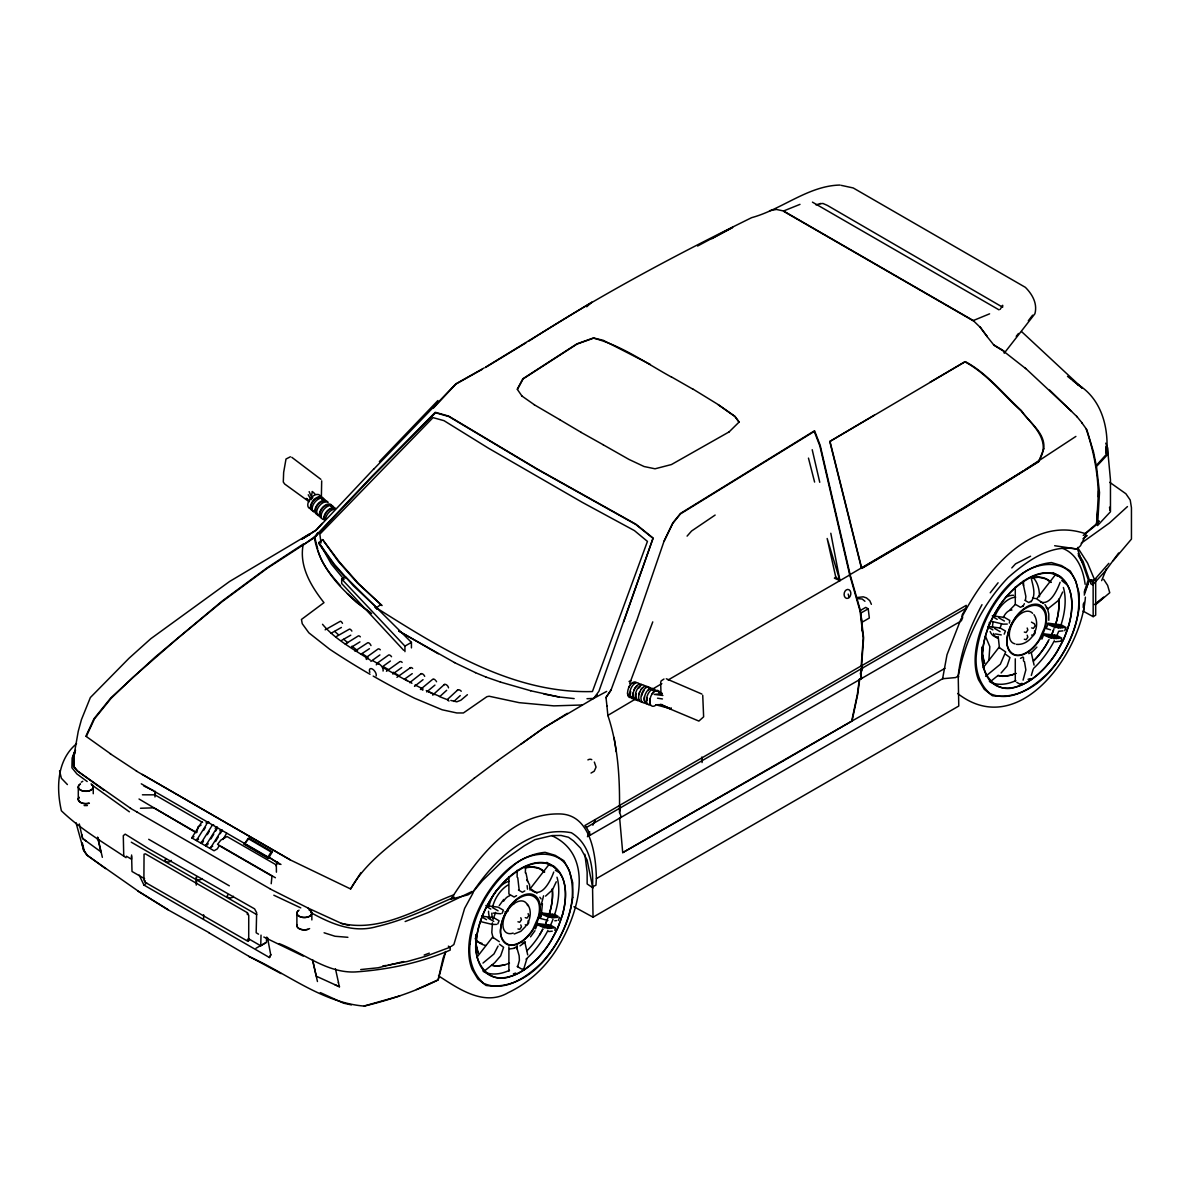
<?xml version="1.0" encoding="UTF-8"?>
<svg xmlns="http://www.w3.org/2000/svg" width="1191" height="1191" viewBox="0 0 1191 1191"><rect width="100%" height="100%" fill="white"/><g stroke="black" fill="none" stroke-linecap="round" stroke-linejoin="round"><path stroke-width="1.5" d="M196.247 885.107L196.247 879.702M196.53 883.469L196.53 879.866M248.711 940.592L248.74 915.388L247.371 912.708L145.362 853.828L144.051 854.215L143.888 880.06L145.362 882.427L248.041 941.381L248.711 940.592L247.371 939.803M573.928 906.738L593.044 917.189L592.552 887.072C593.52 867.093 589.873 843.987 571.367 832.732C529.831 825.035 494.607 859.783 473.333 891.419M981.994 604.686C970.174 626.466 960.795 650.911 958.219 675.833L958.77 706.04L593.044 917.189M1095.675 578.632L1095.69 615.181L1093.174 616.655L1083.155 611.162M448.352 946.145L450.198 947.187L450.183 950.105C420.17 962.953 387.924 969.682 355.439 971.945C327.436 973.33 304.062 953.425 279.141 943.6M1092.638 581.878L1090.733 580.702L1090.733 583.739L1092.623 584.915L1092.638 581.878L1108.821 563.343M196.887 832.39L197.974 826.867L201.071 825.095M1098.325 496.915C1098.147 473.81 1093.68 450.793 1086.162 428.968M1098.549 490.781L1096.643 523.757L1098.965 521.256M1083.229 607.529L1083.319 603.882M248.145 938.523L260.74 945.788L261.023 935.129M266.576 937.168L266.442 942.498L260.74 945.788M321.347 498.21L321.689 480.851M1083.691 611.504L1084.004 602.393M525.32 872.795L525.544 867.941M966.095 608.244L586.448 827.432L590.468 834.891L589.768 835.412L959.068 622.193L961.36 620.749L962.641 617.742L962.134 614.973L966.095 608.244L966.258 605.341L861.54 665.799L862.195 668.225L860.483 673.659L861.257 678.542L859.634 679.614M861.138 666.826L863.252 638.138L860.081 611.147L849.778 575.179L819.899 446.059L814.257 431.425L680.433 513.917L672.766 523.385L664.131 541.25M861.525 666.528L863.624 637.795L860.453 610.76L850.136 574.732L820.212 445.404L814.57 430.74L680.537 513.381L672.841 522.864L664.206 540.744L636.575 621.121M1097.908 507.917L1096.509 523.772L1099.07 521.077M988.917 659.799L989.825 646.653L985.582 636.5M519.127 889.662L517.757 877.693M1025.511 599.936L1025.853 596.408L1023.158 583.65M271.206 883.737L271.98 876.07L220.856 846.563M154.949 796.958L155.336 793.325M516.552 895.647L514.14 897.031L508.899 894.009L508.899 876.784M524.784 890.898L522.387 892.282L518.442 890.005M1015.283 587.059L1015.283 604.284L1020.523 607.306L1022.935 605.921M1022.935 657L1020.523 658.385M1024.826 600.279L1028.756 602.557L1031.168 601.157M859.381 679.034L857.312 694.651L851.669 721.195L944.999 668.33M859.753 678.751L857.684 694.398L852.041 720.987L783.008 761.064M202.589 822.415L154.904 794.844L155.381 791.345M860.512 673.51L861.272 668.27M1085.388 597.153C1081.532 652.757 1018.93 741.234 957.653 693.49M104.168 790.348L77.713 771.128L74.006 766.691L73.976 755.511L78.249 731.304L81.435 719.647L90.367 697.539L129.015 658.266L150.795 638.718L229.58 581.491L309.362 534.015M492.449 922.846L491.794 932.553L493.089 937.898M541.116 916.891L542.411 903.746M312.325 491.883L311.283 496.439L309.139 491.645M543.587 895.766L541.28 904.669M1005.904 654.514L1009.983 657.551L1007.05 666.126L1001.11 672.96M517.683 966.735L519.395 960.259L519.127 955.673L516.552 946.726L514.14 948.125M526.854 958.785L523.966 968.313L522.76 969.012M1033.237 669.059L1031.317 675.401M1023.069 680.165L1025.853 669.878L1024.454 661.601M1084.331 591.659L1088.276 579.809L1077.498 549.066L1054.66 545.731M1084.257 595.113L1089.318 579.853L1083.036 561.274L1078.108 553.621M623.682 621.851L653.025 538.317L635.756 524.442L537.305 469.343L448.903 416.567L435.534 412.756L372.277 476.698L314.766 537.439L267.186 568.33L222.077 601.708L177.504 638.495L132.93 677.351L111.091 698.343L94.431 718.947L86.347 736.41M545.761 923.487L546.997 920.062M548.828 914.926L550.048 911.502A53.774 31.04 -60 0 0 552.296 889.156M1052.144 633.761L1053.99 628.625M1055.211 625.186L1056.432 621.762A53.774 31.04 -60 0 0 1058.68 599.415M493.089 919.407L495.62 912.395M999.978 628.282L1001.497 624.069M636.604 620.749L610.923 690.333L606.011 697.643M629.697 683.485L652.772 621.881M74.423 752.072L72.13 758.072L71.922 767.733L76.879 773.912L87.196 781.519M527.345 924.231C530.516 918.112 531.811 910.326 527.568 904.341M276.416 872.169L276.342 864.949L277.533 861.867M275.999 865.783L277.324 862.358M1084.182 593.148L1089.482 579.928L1093.13 580.106L1093.174 616.655M1101.645 580.627L1106.513 568.658M75.524 750.211L73.47 755.243L73.514 766.438L77.221 770.89L130.787 808.436M73.976 755.511L75.331 752.161M554.887 930.499L555.304 927.863L550.808 925.273L537.037 923.457M1009.343 623.087L1009.774 620.466L1004.519 617.429L992.252 615.807M1061.255 640.758L1061.687 638.138L1057.191 635.532L1043.42 633.716M498.061 946.086L493.952 953.976L482.995 963.057M126.038 857.669C104.034 842.841 80.497 829.264 61.381 810.773C56.141 787.683 56.93 760.081 76.566 743.69M961.092 618.739L947.009 654.722L942.602 678.736L955.569 677.575L958.264 675.997C965.291 639.582 982.233 604.552 1007.988 577.68C1026.523 561.467 1050.611 543.572 1076.753 549.2L1080.52 545.746L1085.582 535.474M553.741 872.05C550.808 880.283 542.009 898.654 531.543 890.258M1060.109 582.31C1057.221 590.036 1050.268 605.519 1040.547 602.036M556.271 881.772L552.475 889.841L545.567 896.123M1062.655 592.031L1058.859 600.115L1047.47 609.167M139.153 875.043L143.962 885.077L269.464 957.534L270.714 954.735L267.469 937.466M587.431 836.722L589.739 831.794M592.835 825.229L595.143 820.301M961.822 617.221C984.555 573.571 1030.021 513.902 1086.311 534.015M1022.846 606.561L1024.364 603.703M1031.093 601.812C1036.155 594.89 1033.133 586.374 1031.391 578.9M269.464 957.534L270.952 954.72M539.597 935.054L542.679 929.263M1049.063 639.537L1045.981 645.314A54.161 31.264 -60 0 1 1033.52 661.035M517.475 389.353L523.102 378.917L577.04 344.065L593.594 338.155C621.762 345.554 646.132 363.166 671.456 377.071M660.543 704.387L670.697 708.809L671.218 707.886M203.601 830.44L205.477 827.313M207.264 834.653L209.14 831.526M210.926 838.881L213.74 834.191M215.616 831.065L217.491 827.939M215.526 841.531L218.34 836.841M220.216 833.715L222.092 830.589M219.189 845.744L217.313 848.885L214.052 850.761L210.167 848.513L220.32 832.345M222.94 839.491L226.692 833.238M267.528 857.907L271.116 851.967L272.382 851.788L268.645 857.937L267.528 857.907L244.17 844.24L248.1 838.538L249.172 838.241L272.382 851.788M315.719 535.905L317.64 532.853M197.825 838.881L195.652 840.131L191.766 837.883L201.919 821.73M203.527 840.92L200.267 842.796L196.381 840.548L206.534 824.38M208.127 843.57L204.867 845.446L200.981 843.198L211.135 827.045M212.713 846.22L209.452 848.096L205.567 845.848L215.72 829.695M142.31 774.418L290.098 859.828L350.601 888.962C368.317 857.267 401.233 838.538 427.599 814.823M350.601 888.962L360.858 872.75M610.909 690.065L605.981 697.39L606.948 706.069M244.17 844.24L249.172 838.241M990.227 592.79L998.088 582.786M499.237 905.607L503.704 899.458M530.501 936.855L534.982 930.692M1118.617 552.996L1105.546 570.846L1092.623 584.915M520.884 744.256L543.706 727.969L593.639 698.447L598.909 691.301L653.115 538.064L635.815 524.159L537.215 468.986L448.665 416.106L435.281 412.294L371.92 476.34L314.32 537.186C319.56 569.626 345.077 594.086 370.505 612.695M1028.309 320.766L1032.627 315.168M476.713 957.534L492.583 937.109L499.297 941.664M549.557 863.817L530.278 888.605L536.992 893.176M1016.221 336.368L1018.469 333.48M983.081 667.794L998.966 647.383L1005.68 651.939L1000.336 664.25L985.657 676.309M1055.941 574.077L1036.661 598.879L1043.376 603.435M144.677 881.757L145.376 880.923M1113.123 560.753L1131.45 539.091L1131.45 507.738L1130.229 500.056L1125.912 493.774L1109.759 482.34M433.45 408.066L455.751 384.202L482.251 369.299M687.088 536.114L691.584 531.007L715.136 515.063M525.782 926.256L520.824 931.332L514.214 933.997M1070.605 378.753L1082.277 387.938L1077.513 384.336C1101.481 398.628 1109.059 427.673 1106.618 454.084L1096.241 465.547L1093.561 452.163L1086.832 429.698L1081.726 422.582M322.18 523.37L316.121 530.04L302.082 538.883L309.794 534.565M1011.799 567.913L1015.536 563.849L1030.587 556.227M373.751 469.001L316.077 530.248L302.067 539.076M379.363 461.617L437.901 400.548M586.999 698.7L593.639 698.447L597.123 694.829M373.617 469.299L456.004 383.755L484.127 367.945M1010.087 609.718L1015.179 604.552M1031.793 652.281L1036.885 647.115M729.13 431.886L739.12 422.031L734.966 416.374L718.233 404.598L692.998 389.1M1000.187 309.332L1002.643 305.298L1002.643 307.218L827.388 205.418L822.936 203.467L819.855 203.765M447.608 699.296L457.761 689.917M453.905 701.439L460.247 695.574M432.69 695.112L444.332 684.497M440.194 696.214L446.67 690.304M1127.46 506.577L1109.491 522.968L1081.249 543.215M1097.447 602.869L1103.685 597.197L1094.484 604.581M586.672 306.772L591.853 302.172L485.69 367.081M1085.046 533.568L1096.628 523.757M1097.685 523.712L1083.244 535.488M467.408 694.71L460.872 700.219L456.793 701.812L450.838 700.442M420.408 689.485L432.795 679.212M426.676 691.941L434.938 685.093M835.754 577.054L839.923 580.627L827.164 538.496L835.754 577.054L834.37 578.156L839.923 580.627L830.812 533.255M427.524 814.882L474.36 778.155M997.418 675.967L989.959 681.922L989.334 681.103M409.63 682.696L421.019 673.749M414.498 686.373L423.043 679.674M345.494 577.963L334.671 565.725L319.233 544.227L318.756 542.59L322.627 539.612L339.48 562.033L358.699 583.769L381.983 605.579L357.285 582.846L338.065 561.11L322.627 539.612M374.599 606.859L377.175 609.271L376.698 607.633L380.569 604.656M143.962 885.077L146.716 882.993M474.212 778.274L497.734 760.602M1082.991 538.719L1087.204 535.608M303.303 544.868L316.523 535.384M366.084 657.581L378.083 648.976A2.963 1.489 54.4 0 1 380.301 649.81M370.892 661.407L379.899 654.946M376.579 663.64L388.579 655.035A2.963 1.489 54.5 0 1 391.541 656.747M382.892 666.394L390.395 661.02M386.435 671.262L399.938 661.586M392.747 674.017L401.739 667.57M396.931 677.337L410.433 667.66M404.746 679.004L412.25 673.63M520.005 945.892L525.41 942.021M497.54 760.751L543.959 727.775L567.348 713.335M451.27 946.383L453.875 944.537L464.624 908.391L473.006 893.042L472.023 891.493L428.641 912.351L405.148 921.536M1075.89 436.412L1025.764 469.299M619.915 817.949L621.196 817.086L619.722 812.59L620.407 807.751L619.514 805.444L861.912 665.501L862.582 667.943L860.855 673.377L861.629 678.274L860.006 679.332M619.915 818.009L621.211 817.145M663.968 679.034L661.124 680.91L660.663 682.562L660.96 692.224M354.933 651.12L367.677 642.783A2.963 1.399 56.8 0 1 370.996 645.582M360.933 654.261L369.433 648.693M1022.771 471.234L963.206 508.095L849.436 574.97M345.226 644.063L358.312 635.934A2.963 1.355 58.1 0 1 360.337 636.857M351.226 647.294L359.95 641.889M485.377 367.543L525.916 342.889M529.027 340.998C600.413 294.936 675.491 255.142 751.655 217.655C782.07 209.378 808.272 185.677 840.087 185.052M729.234 431.827L671.441 464.55L655.035 468.792L644.093 466.53L628.922 459.398L603.212 444.794M874.209 415.212L829.74 441.459L861.465 568.271L963.549 508.289L1038.09 461.751C1052.71 441.608 1032.954 425.336 1020.851 410.687C1002.628 394.132 986.788 373.512 964.844 361.796L929.918 382.296M636.723 698.328L607.857 715.404C618.367 746.653 620.02 779.882 619.439 812.575M652.43 689.157L661.839 683.634M668.121 679.972L850.136 574.732M403.675 650.286L341.683 583.501L341.683 579.064L345.524 576.861L411.431 642.366L411.431 647.904M81.286 782.174L82.775 781.311M404.94 651.656L404.94 646.118L411.431 642.366M206.877 823.457L209.05 822.192M211.477 826.107L213.651 824.857M256.035 948.244L264.938 943.093M859.798 610.819L865.738 607.38L868.224 608.824L869.326 618.025L861.912 622.312L860.795 613.097L868.224 608.824M619.514 805.518L584.87 825.527L586.448 827.432M596.825 878.377L943.257 678.364M1095.541 604.656L1109.759 592.731L1107.615 585.376L1103.685 579.362M515.733 973.062L513.395 973.806M1022.101 683.336L1019.779 684.081L1016.772 682.354M1030.349 678.587L1028.012 679.317M205.954 822.936L208.127 821.686M191.766 837.868L193.939 836.618M215.154 828.251L217.343 827.001M196.366 840.518L198.555 839.268M219.754 830.901L221.928 829.651M200.966 843.183L203.155 841.933M205.567 845.833L207.74 844.583M619.603 817.607L622.714 852.637L852.041 720.987M783.261 760.93L622.714 852.637M335.698 636.932L349.32 629.19A2.963 1.265 60.4 0 1 351.881 631.111M341.683 640.356L350.764 635.19M502.126 913.289L503.391 910.192L498.151 907.17L485.883 905.547M1004.192 634.148L1005.457 631.051L1000.217 628.029L987.949 626.406M497.823 923.888L499.074 920.792L493.833 917.755L481.566 916.132M1041.902 639.12L1043.152 636.024M535.518 928.861L536.784 925.749M1064.739 630.635L1066.005 627.538L1061.494 624.947L1047.723 623.131M558.356 920.375L559.621 917.278M325.143 629.831L340.179 621.345A2.963 1.117 63.4 0 1 342.487 623.369M330.875 633.374L341.4 627.449M593.639 698.447L606.666 691.405M1061.702 578.32L1061.27 577.382M1066.005 583.932L1061.747 580.568M555.319 868.045L554.053 866.408M541.101 898.892L539.836 897.255M697.598 246.031L732.599 227.273M711.846 238.721L732.495 227.645M416.478 989.527L438.094 979.836L443.067 958.279L445.687 951.505L438.184 979.925C414.662 991.686 389.725 999.919 364.238 1006.097C321.898 1002.688 286.629 973.107 248.711 956.403M454.218 897.151C428.954 908.197 403.719 920.375 376.713 926.598C353.355 933.387 331.024 923.754 310.851 912.574M290.396 456.778L286.004 459.011L283.652 472.395L283.294 482.013L284.649 483.993L308.231 501.098M453.89 894.798C418.249 908.301 380.956 932.642 341.326 923.367M973.315 320.543L989.602 313.829M799.995 204.361L783.574 210.986L776.413 209.452L769.565 210.718M450.198 947.187L425.991 956.224L407.471 961.45L388.087 965.112M424.145 955.063L429.326 953.142M815.969 204.882L820.599 203.482M591.034 773.048L594.205 771.217L596.051 767.138L594.339 762.076M399.655 995.974L364.267 1005.963M403.6 961.554L378.098 967.777L360.724 969.563M1007.273 624.069L1003.164 624.158L992.207 621.508M500.89 913.795L493.268 913.08M496.587 924.395L492.478 924.484L481.521 921.834M382.817 965.931L386.331 965.439M504.939 964.874L496.319 966.095L491.719 965.112M509.525 948.959L514.616 948.244M1031.421 578.171L1038.388 577.203L1045.996 578.871L1050.909 582.459M525.037 867.897L532.005 866.944L539.612 868.611L544.525 872.199M856.731 597.584L863.237 596.825L866.497 597.927L869.758 600.666L871.38 604.328M1062.953 630.843L1059.365 631.215M554.798 920.777L556.569 920.569M552.267 931.168L548.679 931.541M87.39 805.563L84.144 805.563M1060.422 641.234L1055.062 641.815M662.285 693.728L654.157 694.398L662.896 695.484M856.657 598.537L862.224 599.028L864.934 601.276M1028.756 653.636L1031.168 652.236L1034.086 665.114M522.387 943.361L524.784 941.977L527.702 954.854M140.478 808.257L153.758 807.826L195.294 831.794M582.042 704.983L553.845 705.876L519.157 702.66L489.129 696.229L486.881 696.705L463.403 712.962L456.823 712.962L442.144 709.776L414.691 698.298A945.714 614.958 -7.2 0 1 373.185 676.086M662.151 704.596L655.75 704.759L669.729 708.451M142.414 794.799L154.904 794.844M1001.259 634.907L995.334 633.94M1016.429 644.346C1030.9 645.85 1041.931 626.526 1033.952 614.616M347.906 937.302L335.013 936.26L324.101 932.776M141.282 783.812L280.972 864.458M275.404 877.737L217.566 844.33L220.871 840.087L227.064 836.544L276.342 864.949M666.305 678.766L701.871 694.055M530.605 690.75L559.011 696.973L574.151 698.596M541.354 912.857L555.11 914.673L558.117 916.415M657.536 698.194L662.464 698.953M543.974 694.07L559.07 696.973M841.293 185.364L853.218 187.955L1025.377 287.344C1032.359 294.341 1037.644 303.601 1034.905 313.769L1004.236 353.176L1004.236 351.256L993.577 344.735M998.103 675.371L1002.688 676.354L1011.308 675.133A54.161 31.264 -60 0 0 1015.878 673.481M1032.552 597.942L1035.545 598.597M351.405 1004.906L343.47 1003.15L320.305 992.594M547.905 920.464L539.821 918.261L541.086 915.164M1031.644 627.91L1033.401 628.372L1035.158 625.885L1034.488 623.876L1031.466 622.134M1024.32 632.064L1026.091 632.51L1027.848 630.024L1027.178 628.029M1031.644 635.071L1033.401 635.532L1035.158 633.046L1034.488 631.051M1024.32 639.225L1026.091 639.686L1027.848 637.185L1027.178 635.19M525.261 917.651L527.018 918.097L528.774 915.611L528.104 913.616M517.951 921.789L519.708 922.251L521.464 919.765L520.795 917.755M525.261 924.812L527.018 925.273L528.774 922.772L528.104 920.777M517.951 928.95L519.708 929.412L521.464 926.926L520.795 924.916M349.097 925.496L341.4 923.367L308.007 908.078M530.71 690.75L500.384 682.056M1050.477 629.771L1046.204 628.535L1047.47 625.424M1089.318 579.853L1092.832 580.895L1094.663 580.002L1087.562 563.06L1077.572 547.458M658.653 692.269L662.002 693.37L658.653 692.269L661.69 694.07M485.705 676.964L500.533 682.086M1058.471 625.647L1064.218 627.731M1054.169 636.247L1059.901 638.331M552.103 915.388L557.835 917.472M547.786 925.973L553.517 928.057M439.449 696.601L448.084 699.951M291.795 457.299L320.87 479.333M1055.717 625.29L1062.446 627.94M1051.415 635.89L1058.129 638.54M549.349 915.016L556.063 917.68M545.031 925.615L551.746 928.265M1052.963 624.933L1060.63 628.119M1048.661 635.518L1056.313 638.718M546.595 914.658L554.247 917.859M542.277 925.258L549.929 928.444M475.313 672.602L485.868 676.994M428.492 691.643L439.3 696.184M1047.47 624.203L1055.539 627.642M1043.152 634.788L1051.236 638.242M541.086 913.929L549.17 917.368M536.769 924.529L544.853 927.968M663.566 706.248L698.879 721.076L703.628 716.833L702.735 695.321M1050.209 624.56L1058.65 628.208M1045.906 635.16L1054.333 638.793M543.84 914.301L552.267 917.933M539.523 924.886L547.949 928.533M661.511 704.759L670.697 708.809M334.745 984.615L339.361 986.714M273.826 895.215L300.772 907.884M454.441 662.568L475.507 672.647M143.798 785.956L153.654 790.72M263.851 937.034L303.199 956.09M308.127 908.093L270.357 889.052M415.093 684.989L423.088 688.994M426.289 690.601L434.283 694.591M407.233 680.835L383.204 667.689M281.046 973.583L248.934 956.343L208.901 932.761M454.649 662.628L398.806 631.066M650.36 364.476L603.197 340.298L593.475 337.946L576.891 343.871L522.864 378.768L517.236 389.234L521.896 395.948M581.104 432.378L603.316 444.824M148.711 839.298L229.327 885.836M209.184 932.747L167.976 909.775L138.052 891.21M136.399 771.098L290.232 859.813M671.456 376.922L692.968 389.219M372.56 660.573L378.917 664.161M383.696 666.871L388.46 669.565M130.385 808.257L137.01 812.009M812.441 202.142L999.011 309.854M783.544 211.001L973.092 320.439L980.461 327.54M783.723 211.373L973.583 320.989M1062.268 548.247C1077.185 553.666 1083.229 569.745 1085.12 584.275M1057.429 574.94L1060.437 576.682M1058.739 624.575L1061.226 626.019M1054.437 635.175L1056.923 636.604M998.758 617.772L1004.43 621.047M993.249 617.057L997.209 619.335M994.44 628.372L1000.112 631.647M988.932 627.642L992.892 629.935M399.104 631.17L438.288 653.785M552.014 835.754C599.535 857.58 575.015 924.335 552.177 955.867C540.818 971.573 525.767 984.317 508.259 992.639C484.127 1006.857 458.505 988.753 438.511 975.846M555.363 870.293L558.371 872.02M552.371 914.316L554.857 915.745M548.054 924.901L550.54 926.345M492.374 907.512L498.046 910.787M486.866 906.783L490.826 909.075M488.057 918.097L493.744 921.387M482.549 917.383L486.524 919.66M499.52 944.24L503.599 947.292L500.667 955.852L494.741 962.7L483.591 971.662L482.95 970.829M517.132 966.452L521.643 969.057M196.173 832.747L139.034 799.012M136.608 811.83L270.536 889.096M131.293 842.201L256.72 914.614M144.602 878.735L132.007 871.47L131.606 855.004M248.1 838.538L271.116 851.967M245.093 844.166L268.645 857.937M126.41 856.24L131.531 859.232L131.486 856.299M534.208 404.717L559.725 419.649M393.224 672.26L399.461 675.937M404.136 678.691L411.937 683.277M559.547 419.574L581.238 432.422M258.507 934.161L256.169 932.761L256.646 912.663L254.576 908.852L148.711 848.736L125.189 834.147L123.298 835.665L123.745 856.299M1001.884 350.08L994.083 345.33L986.684 336.07M168.318 909.805L138.454 891.27L86.764 855.108L83.712 850.523L76.001 822.698M370.252 660.112C353.697 649.214 335.356 639.716 322.523 624.292M110.168 753.695L136.786 771.217M357.553 650.569L351.851 646.237M362.064 653.561L368.064 657.566M376.118 607.693C441.132 648.738 512.562 693.906 592.433 691.539L647.442 541.414L634.416 530.605L582.325 502.379L488.37 448.144L444.02 420.676L433.018 417.624L319.843 534.163L321.019 543.007M371.622 613.573L356.392 602.304L347.4 593.728M268.987 857.044L279.543 864.324M718.158 404.702L734.877 416.448L739.001 422.105M521.658 395.844L534.431 404.806M129.387 811.815L91.618 784.765M110.599 753.858L85.886 736.217L93.985 718.724L110.659 698.09L154.86 657.358L221.839 601.306L267.007 567.869L303.303 544.049C298.703 565.933 311.119 586.3 323.982 602.646L301.457 619.454L302.246 623.712L308.856 632.823L329.639 649.199A945.714 614.958 -7.2 0 0 370.044 674.285M101.027 851.922L82.566 838.449L79.291 823.964M86.347 841.203L82.715 838.538L81.703 834.444M105.537 868.596L87.241 855.212L84.189 850.642L82.373 843.213M1001.348 349.484L1025.853 368.704M1067.523 376.341L1070.322 378.559M1073.136 380.778L1081.89 387.715L1021.565 331.589M306.161 498.344L306.936 498.999M1046.219 607.529L1047.678 609.063M343.723 639.269L347.787 642.753M312.265 491.481L314.9 493.803M334.745 631.424L338.318 634.624M1025.287 368.079L1071.513 411.267M376.698 607.633L353.414 585.823L334.195 564.087L318.756 542.59M1049.599 390.053L1077.319 417.029M67.411 784.571L61.381 778.274L59.55 770.83M341.683 579.064L404.94 646.118M340.477 585.823C331.351 575.342 321.704 564.504 318.057 550.733M344.05 579.466L331.292 563.998L321.496 546.55M1076.679 416.314L1082.381 423.296M307.263 498.969L309.437 501.694M980.193 327.093L986.922 336.204M979.97 326.974L987.19 336.651M1044.969 604.566L1047.499 608.675L1048.795 614.02L1048.795 620.303M958.219 675.833L958.77 676.771M526.75 879.851L529.489 884.571L530.084 890.183M308.231 494.786L310.017 497.912M593.044 887.92L587.148 883.96L587.148 872.095L584.855 854.289M1078.361 555.468L1082.842 563.462M1105.724 443.186L1107.466 447.608L1110.459 479.824L1110.459 511.758L1097.566 525.559L1099.501 492.523L1096.509 466.47L1107.556 454.62L1107.466 447.608M314.766 537.439L317.714 548.962M848.186 594.056L848.96 597.019M808.466 458.103L814.599 482.072M81.881 843.079L83.712 850.523M999.472 648.157L998.177 636.53M338.348 982.605L339.509 986.803L316.3 976.203L312.652 960.006M317.461 981.518L312.459 959.738M102.352 857.326L97.736 837.303M100.878 851.833L97.617 837.377M984.585 663.268L982.411 654.127L982.396 647.026M478.201 952.994L476.028 943.853L476.013 934.98M812.202 449.707L819.75 482.281M525.99 872.929L527.702 881.385M335.475 968.849L338.512 982.694M614.094 737.467L616.253 751.744M861.688 627.553L862.165 630.977M1109.521 507.172L1109.923 510.299M527.122 885.598L527.524 889.186M606.919 705.831L607.886 715.627M701.841 757.014L702.065 762.553M1106.528 447.072L1106.618 454.084M1105.843 446.327L1105.933 453.309M1023.516 580.583L1023.516 585.749M1023.516 657.566L1023.516 661.05M1015.283 658.846L1015.283 681.475M517.132 870.308L517.132 877.201M517.132 945.565L517.132 949.048M508.899 946.83L508.899 971.216M311.848 912.887L311.848 919.928M296.887 913.497L296.887 925.839M247.371 912.708L247.371 914.599M203.631 914.762L203.631 918.469M93.255 786.685L93.255 793.727M78.293 787.296L78.293 799.637M1053.186 572.603A63.183 36.474 -60 0 1 1057.236 576.102M1063.384 587.491A63.183 36.474 -60 0 1 1060.645 626.004M1058.695 631.245A63.183 36.474 -60 0 1 1057.236 634.699M1054.318 640.773A63.183 36.474 -60 0 1 1033.758 668.211M1015.863 680.597A63.183 36.474 -60 0 1 990.852 682.339M1058.605 599.281A54.324 31.368 -60 0 1 1055.375 625.037M1053.514 630.188A54.324 31.368 -60 0 1 1052.085 633.582M1048.437 640.907A54.324 31.368 -60 0 1 1033.475 660.886M1015.849 673.347A54.324 31.368 -60 0 1 997.894 675.565M984.555 663.104A54.324 31.368 -60 0 1 982.099 647.011M1031.451 577.799A54.324 31.368 -60 0 1 1050.998 582.101M1014.955 643.81A17.954 10.377 -59.9 0 1 1013.035 622.372A17.954 10.377 -59.9 0 1 1032.597 613.335M552.222 889.007A54.324 31.368 -60 0 1 548.991 914.777M547.8 918.216A54.324 31.368 -60 0 1 545.701 923.323M542.843 929.188A54.324 31.368 -60 0 1 527.062 950.641M509.465 963.087A54.324 31.368 -60 0 1 491.511 965.291M478.172 952.845A54.324 31.368 -60 0 1 475.805 934.905M525.067 867.539A54.324 31.368 -60 0 1 544.615 871.827M546.803 862.344A63.183 36.474 -60 0 1 550.867 865.827M557.001 877.231A63.183 36.474 -60 0 1 554.262 915.745M553.011 919.244A63.183 36.474 -60 0 1 550.867 924.439M547.934 930.499A63.183 36.474 -60 0 1 526.08 959.127M509.48 970.323A63.183 36.474 -60 0 1 484.469 972.064M513.157 933.089A17.954 10.377 -59.9 0 1 502.93 924.276A17.954 10.377 -59.9 0 1 513.708 903.909A17.954 10.377 -59.9 0 1 527.687 905.651M629.458 697.539A8.382 4.645 -69.2 0 1 628.788 687.52A8.382 4.645 -69.2 0 1 636.202 682.264M629.027 681.55A8.382 4.645 -69.2 0 1 631.066 680.671M633.686 697.852A7.354 4.079 -69.3 0 1 630.977 696.259M630.471 694.115A7.354 4.079 -69.3 0 1 630.664 691.48M629.19 696.452A7.354 4.079 -69.3 0 1 627.538 693.013M628.595 687.654A7.354 4.079 -69.3 0 1 629.994 685.242M631.736 683.515A7.354 4.079 -69.3 0 1 635.101 683.038M636.783 699.966A8.382 4.645 -69.2 0 1 633.731 691.137A8.382 4.645 -69.2 0 1 641.711 684.349M633.448 698.7A8.382 4.645 -69.2 0 1 630.977 688.338A8.382 4.645 -69.2 0 1 639.671 684.587M639.21 699.951A7.354 4.079 -69.2 0 1 637.632 699.653M636.485 698.343A7.354 4.079 -69.2 0 1 636.173 693.579M638.436 688.443A7.354 4.079 -69.2 0 1 640.163 686.716M636.277 698.834A7.354 4.079 -69.3 0 1 634.699 698.551M633.567 697.226A7.354 4.079 -69.3 0 1 633.255 692.462M634.118 689.738A7.354 4.079 -69.3 0 1 637.245 685.614M642.351 702.08A8.382 4.645 -69.3 0 1 639.88 691.718A8.382 4.645 -69.3 0 1 648.574 687.966M639.031 700.814A8.382 4.645 -69.2 0 1 636.56 690.452A8.382 4.645 -69.2 0 1 645.254 686.701M641.755 695.693A7.354 4.079 -69.3 0 1 644.018 690.557M638.823 694.576A7.354 4.079 -69.2 0 1 639.686 691.852M641.086 689.44A7.354 4.079 -69.2 0 1 642.827 687.728M647.964 704.194A8.382 4.645 -69.3 0 1 645.492 693.832A8.382 4.645 -69.3 0 1 654.187 690.08M644.629 702.943A8.382 4.645 -69.3 0 1 642.157 692.581A8.382 4.645 -69.3 0 1 650.852 688.83M647.16 700.442A7.354 4.079 -69.3 0 1 647.353 697.807M651.805 689.366A7.354 4.079 -69.3 0 1 652.936 690.676M645.879 702.779A7.354 4.079 -69.3 0 1 644.435 696.705M648.425 689.842A7.354 4.079 -69.3 0 1 650.226 689.068M655.512 705.414A8.382 4.645 -69.3 0 1 649.914 702.928A8.382 4.645 -69.3 0 1 653.234 692.433A8.382 4.645 -69.3 0 1 659.695 692.179M650.152 705.027A8.382 4.645 -69.3 0 1 647.1 696.199A8.382 4.645 -69.3 0 1 655.08 689.41M650.271 703.553A7.354 4.079 -69.3 0 1 649.944 698.789M652.206 693.653A7.354 4.079 -69.3 0 1 653.948 691.926M655.735 691.152A7.354 4.079 -69.3 0 1 657.313 691.45M400.548 661.496A2.963 1.489 54.4 0 1 402.156 662.419M410.061 668.121A2.963 1.489 54.3 0 1 412.667 668.479M420.631 674.24A2.963 1.578 51.9 0 1 422.507 673.898A2.963 1.578 51.9 0 1 424.681 676.354M433.479 679.078A2.963 1.623 50.3 0 1 435.206 679.927M435.98 680.776A2.963 1.623 50.3 0 1 436.546 681.743M421.942 689.604A2.963 1.623 50.3 0 1 422.82 690.199M443.901 684.989A2.963 1.697 47.7 0 1 446.387 684.81A2.963 1.697 47.7 0 1 448.486 687.847M457.284 690.423A2.963 1.801 43.6 0 1 461.245 691.242M448.024 700.487A2.963 1.786 43.7 0 1 448.977 701.023M365.979 658.846A2.963 1.489 54.4 0 1 366.798 659.486M369.835 672.32A4.838 2.442 54.3 0 1 372.426 669.044A4.838 2.442 54.3 0 1 376.162 675.967M376.311 664.846A4.868 2.456 54.3 0 1 380.48 664.98A4.868 2.456 54.3 0 1 383.055 671.054M485.764 945.475A47.953 27.691 -60 0 1 475.224 938.582M481.983 943.302A47.953 27.691 -60 0 1 476.847 941.396M492.374 917.695A23.016 13.28 -60 0 1 491.823 913.155M492.687 906.619A23.016 13.28 -60 0 1 508.095 884.973M514.214 902.123A8.962 5.181 -60 0 1 513.574 904.252M508.095 911.085A8.962 5.181 -60 0 1 504.924 911.934M503.614 901.17A8.962 5.181 -60 0 1 509.733 895.751M490.067 918.321A23.016 13.28 -60 0 1 488.533 911.264M489.084 906.083A23.016 13.28 -60 0 1 496.677 890.287M497.6 889.171A23.016 13.28 -60 0 1 509.019 881.28M1032.463 576.92A47.953 27.691 -60 0 1 1039.475 596.706M997.254 638.108A23.016 13.28 -60 0 1 993.458 633.433M992.475 627.583A23.016 13.28 -60 0 1 993.041 622.402M994.664 616.923A23.016 13.28 -60 0 1 1015.625 597.197M1003.269 617.697A8.962 5.181 -60 0 1 1011.918 610.015M997.329 637.259A23.016 13.28 -60 0 1 990.168 631.543M989.2 625.677A23.016 13.28 -60 0 1 989.438 622.268M1005.457 597.51A23.016 13.28 -60 0 1 1013.601 595.321M587.892 759.903A7.235 4.853 -69.8 0 1 591.778 759.664M309.63 928.593A7.474 4.317 0 0 1 301.487 929.531A7.474 4.317 0 0 1 296.887 925.556M307.963 929.322A7.503 4.332 0 0 1 299.879 928.995A7.503 4.332 0 0 1 297.035 924.603M308.856 909.73A7.503 4.332 0 0 1 310.583 915.626A7.503 4.332 0 0 1 300.46 916.891A7.503 4.332 0 0 1 297.78 911.115M309.63 910.147A7.474 4.317 0 0 1 309.63 916.251A7.474 4.317 0 0 1 299.075 916.251A7.474 4.317 0 0 1 299.075 910.147M88.625 803.33A7.474 4.317 0 0 1 80.482 802.406A7.474 4.317 0 0 1 78.859 797.702M89.37 803.121A7.503 4.332 0 0 1 80.482 802.377A7.503 4.332 0 0 1 79.202 797.241M91.781 784.393A7.503 4.332 0 0 1 90.546 790.333A7.503 4.332 0 0 1 80.229 789.901A7.503 4.332 0 0 1 80.482 783.931A7.474 4.317 0 0 0 80.482 790.05A7.474 4.317 0 0 0 91.052 790.05A7.474 4.317 0 0 0 91.052 783.946M233.391 896.272A3.111 1.786 0 0 1 228.985 897.746A3.111 1.786 0 0 1 228.106 894.843M202.068 878.556A3.111 1.786 0 0 1 197.289 879.568A3.111 1.786 0 0 1 197.274 876.636M171.206 860.364A3.111 1.786 0 0 1 166.8 861.837A3.111 1.786 0 0 1 165.906 858.934M98.957 839.566A8.114 4.69 60 0 1 97.379 839.193M325.53 519.231A8.382 4.943 -50.5 0 1 335.013 509.078M324.637 519.395A7.354 4.332 -50.4 0 1 327.257 511.46A7.354 4.332 -50.4 0 1 334.463 508.885M322.701 519.336A8.382 4.943 -50.5 0 1 325.59 507.708A8.382 4.943 -50.5 0 1 334.195 509.659M324.101 520.065A8.382 4.943 -50.5 0 1 327.078 511.028A8.382 4.943 -50.5 0 1 335.281 508.095M321.332 517.043A7.354 4.332 -50.5 0 1 322.85 507.813A7.354 4.332 -50.5 0 1 331.158 506.532M332.378 507.172A7.354 4.332 -50.5 0 1 333.495 508.468M320.26 516.12A8.382 4.943 -50.5 0 1 318.027 507.768A8.382 4.943 -50.5 0 1 328.15 502.215M320.9 517.862A8.382 4.943 -50.5 0 1 322.627 507.336A8.382 4.943 -50.5 0 1 332.081 505.892M316.866 513.366A7.354 4.332 -50.5 0 1 317.461 505.237A7.354 4.332 -50.5 0 1 325.575 501.545M313.754 511.951A8.382 4.943 -50.5 0 1 315.466 501.441A8.382 4.943 -50.5 0 1 324.92 499.982M318.429 514.616A8.382 4.943 -50.5 0 1 317.089 504.895A8.382 4.943 -50.5 0 1 327.585 502.185M312.384 509.659A7.354 4.332 -50.5 0 1 312.98 501.53A7.354 4.332 -50.5 0 1 321.094 497.853M321.659 499.371A7.354 4.332 -50.5 0 1 323.431 499.773M311.357 508.765A8.382 4.943 -50.5 0 1 310.002 499.059A8.382 4.943 -50.5 0 1 320.513 496.349M314.022 510.969A8.382 4.943 -50.5 0 1 312.667 501.262A8.382 4.943 -50.5 0 1 323.178 498.538M312.087 508.349A7.354 4.332 -50.5 0 1 310.315 507.947M310.896 499.818A7.354 4.332 -50.5 0 1 312.846 497.734M469.998 943.912C468.405 958.189 472.514 973.747 483.665 983.364C505.118 992.728 526.824 977.007 541.682 962.715C562.926 939.357 578.394 905.636 570.161 873.792C563.06 847.173 528.625 850.657 512.383 866.497C489.278 885.747 473.348 913.899 469.998 943.912M976.382 654.187C974.789 668.464 978.898 684.006 990.049 693.638C1011.501 703.003 1033.193 687.267 1048.05 672.975C1069.31 649.631 1084.763 615.911 1076.545 584.052C1069.429 557.448 1035.009 560.931 1018.767 576.772C995.661 596.006 979.731 624.158 976.382 654.187M596.363 878.63L595.962 885.196L592.597 886.774L587.059 859.902L580.583 848.156L573.6 840.98L568.509 837.273L561.08 835.457L552.133 835.561L534.908 839.67L524.263 845.818L502.766 860.885L482.504 880.566L473.244 891.687L467.914 894.873L450.883 899.19C475.417 861.852 508.795 813.259 558.847 813.929C590.632 813.691 595.947 854.394 596.363 878.63M572.782 897.359C567.11 938.746 533.523 992.073 486.017 985.448L477.904 979.076L472.142 969.519A73.514 42.444 -60 0 1 486.27 895.141C499.297 874.268 519.529 854.751 545.106 852.324L555.214 855.346L563.938 860.765L569.343 870.829L572.737 882.799L572.782 897.359M1079.165 607.618C1073.493 649.006 1039.907 702.333 992.386 695.708L984.272 689.336L978.511 679.778A73.514 42.444 -60 0 1 992.654 605.415C1005.68 584.528 1025.898 565.01 1051.489 562.584L1061.583 565.606L1070.322 571.04L1075.726 581.089L1079.106 593.073L1079.165 607.618M538.183 917.368L532.898 929.278A27.363 15.796 -60 0 1 515.375 944.344C505.594 947.947 498.85 937.019 500.771 928.34A27.631 15.959 -60 0 1 507.158 910.564C512.264 900.411 530.516 886.938 538.183 901.483A27.17 15.691 -60 0 1 538.183 917.368M562.584 914.509L557.596 928.474L550.421 941.917A63.019 36.385 -60 0 1 510.076 976.62C487.521 984.942 472.023 959.738 476.415 939.773A63.644 36.742 -60 0 1 491.139 898.833C503.346 876.621 544.838 842.99 562.584 877.916A62.572 36.117 -60 0 1 562.584 914.509M1044.552 627.642L1039.281 639.537A27.363 15.796 -60 0 1 1021.759 654.603C1011.963 658.221 1005.234 647.279 1007.139 638.599A27.631 15.959 -60 0 1 1013.541 620.824C1018.647 610.685 1036.899 597.197 1044.567 611.742A27.17 15.691 -60 0 1 1044.552 627.642M1068.967 624.784L1063.965 638.733L1056.789 652.192A63.019 36.385 -60 0 1 1016.459 686.879C993.904 695.202 978.392 670.012 982.798 650.033A63.644 36.742 -60 0 1 997.522 609.092C1009.73 586.895 1051.221 553.249 1068.967 588.175A62.572 36.117 -60 0 1 1068.952 624.784M1043.792 448.828L1038.686 461.736L964.01 508.363L861.763 568.435L829.993 441.429L965.32 361.632C987.294 373.379 1003.164 394.027 1021.402 410.597C1029.128 422.85 1045.564 432.527 1043.792 448.828M1030.706 679.823A63.212 36.489 -60 0 0 1063.891 579.898A63.212 36.489 -60 0 0 986.729 631.647A63.212 36.489 -60 0 0 1030.706 679.823M1028.027 652.043A28.137 16.212 -60.1 0 0 1043.242 607.544A28.137 16.212 -60.1 0 0 1008.926 630.039A28.137 16.212 -60.1 0 0 1028.027 652.043M524.323 969.548A63.212 36.489 -60 0 0 557.522 869.624A63.212 36.489 -60 0 0 480.345 921.372A63.212 36.489 -60 0 0 524.323 969.548M521.658 941.768A28.137 16.212 -60.1 0 0 536.858 897.27A28.137 16.212 -60.1 0 0 502.542 919.765A28.137 16.212 -60.1 0 0 521.658 941.768M849.332 597.42A4.526 3.335 -80.4 0 0 848.975 589.724A4.526 3.335 -80.4 0 0 844.106 594.651A4.526 3.335 -80.4 0 0 849.332 597.42"/></g></svg>
